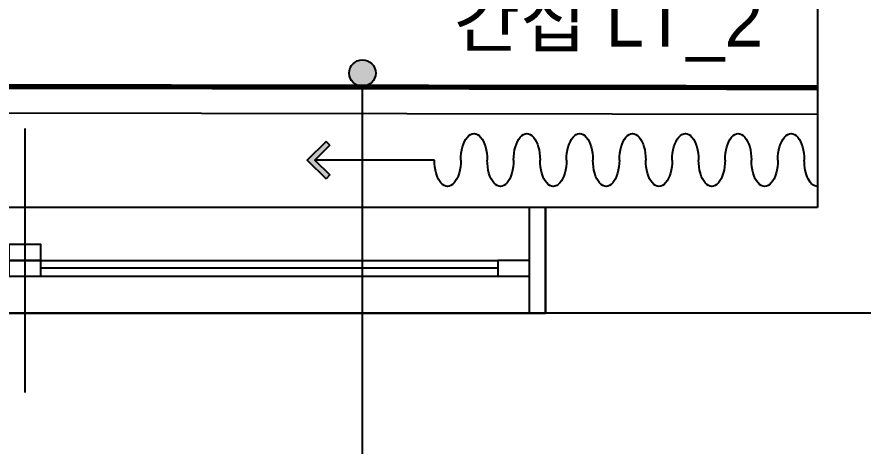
# Model space of a CAD drawing. Header units: millimetres. Extents: x 359270 to 411470, y 57550 to 89768.
# Drawn here: x 400541 to 402142, y 61878 to 62691 of the extents above; entities that cross this region are included whole.
import ezdxf

# ---------------------------------------------------------------- set-up
doc = ezdxf.new("R2010")
doc.units = ezdxf.units.MM
doc.header["$LTSCALE"] = 100
doc.linetypes.add('HID', pattern=[2.3, 1.5, -0.8])
for name, color, linetype in [('0-ELC TEXT', 7, 'Continuous'), ('01. F-소품', 3, 'Continuous'), ('06-LIGHT', 4, 'Continuous'), ('C-WALL1', 2, 'Continuous'), ('CEIL-LIGHT', 7, 'Continuous'), ('F-WIN', 4, 'Continuous'), ('설비', 140, 'Continuous')]:
    doc.layers.add(name, color=color, linetype=linetype)
doc.styles.add('코레일둥고', font='Korail_Round_Gothic_Medium.ttf')

# ---------------------------------------------------------------- blocks, each defined once
blk = doc.blocks.new('FLLROP')
at = {"layer": 'C-WALL1'}
for p, q in [((376256, 66590), (376256, 62330)), ((376256, 62330), (375741, 62330)), ((379611, 62130), (375741, 62130))]:
    blk.add_line(p, q, dxfattribs=at)
at = {"layer": 'F-WIN'}
for p, q in [((374756, 62480), (374756, 61980)), ((375741, 62330), (373771, 62330)), ((375741, 62330), (373771, 62330)), ((375711, 62130), (375711, 62330)), ((375741, 62330), (375741, 62130)), ((375741, 62130), (375741, 62330)), ((375741, 62130), (375741, 62330)), ((375741, 62130), (375741, 62330)), ((375741, 62330), (375741, 62130)), ((375741, 62130), (375741, 62330)), ((374786, 62230), (375651, 62230)), ((375651, 62215), (374786, 62215)), ((374786, 62200), (375651, 62200)), ((375741, 62130), (373771, 62130)), ((373771, 62130), (375741, 62130))]:
    blk.add_line(p, q, dxfattribs=at)
for points in [[(374786, 62230), (374786, 62260), (374726, 62260), (374726, 62230)], [(374786, 62200), (374786, 62230), (374726, 62230), (374726, 62200)], [(375711, 62200), (375711, 62230), (375651, 62230), (375651, 62200)]]:
    blk.add_lwpolyline(points, close=True, dxfattribs=at)
blk = doc.blocks.new('CJSWJDERH')
blk.add_blockref('FLLROP', (25800, 0))
blk = doc.blocks.new('FFSFDF')
at = {"layer": '01. F-소품'}
blk.add_hatch(color=8, dxfattribs=at).paths.add_polyline_path([(1567672.9, 1746751.1), (1567679.9, 1746744.1), (1567715.3, 1746779.4), (1567679.9, 1746814.8), (1567672.9, 1746807.7), (1567701.2, 1746779.4)])
at = {"layer": '01. F-소품', "color": 8}
for p, q in [((1567672.9, 1746807.7), (1567679.9, 1746814.8)), ((1567474.8, 1746779.4), (1567701.2, 1746779.4)), ((1567672.9, 1746751.1), (1567679.9, 1746744.1))]:
    blk.add_line(p, q, dxfattribs=at)
for points in [[(1567672.9, 1746807.7), (1567701.2, 1746779.4), (1567672.9, 1746751.1)], [(1567679.9, 1746814.8), (1567715.3, 1746779.4), (1567679.9, 1746744.1)]]:
    blk.add_lwpolyline(points, dxfattribs=at)
for centre, start_param, end_param in [((1566799.8, 1746779.4), 1.570796, 4.712389), ((1566899.8, 1746779.4), 1.570796, 4.712389), ((1566999.8, 1746779.4), 1.570796, 4.712389), ((1567099.8, 1746779.4), 1.570796, 4.712389), ((1567199.8, 1746779.4), 1.570796, 4.712389), ((1567299.8, 1746779.4), 1.570796, 4.712389), ((1567399.8, 1746779.4), 1.570796, 4.712389), ((1566749.8, 1746779.4), 6.283185, 7.853982), ((1566849.8, 1746779.4), 4.712389, 7.853982), ((1566949.8, 1746779.4), 4.712389, 7.853982), ((1567049.8, 1746779.4), 4.712389, 7.853982), ((1567149.8, 1746779.4), 4.712389, 7.853982), ((1567249.8, 1746779.4), 4.712389, 7.853982), ((1567349.8, 1746779.4), 4.712389, 7.853982), ((1567449.8, 1746779.4), 4.712389, 7.853982)]:
    blk.add_ellipse(centre, major_axis=(0, -50), ratio=0.5, start_param=start_param, end_param=end_param, dxfattribs=at)

msp = doc.modelspace()

# ---------------------------------------------------------------- hatches: boundary and pattern name
at = {"layer": '0-ELC TEXT'}
h = msp.add_hatch(color=256, dxfattribs=at)
h.dxf.hatch_style = 1
edge = h.paths.add_edge_path()
edge.add_arc((401194.9, 62584.8), 25, 270, 630)

# ---------------------------------------------------------------- linework, layer by layer
msp.add_line((401194.9, 61551.8), (401194.9, 62558.8), dxfattribs=at)
msp.add_circle((401194.9, 62584.8), 25, dxfattribs=at)
at = {"layer": '06-LIGHT', "color": 10, "linetype": 'HID', "const_width": 10}
msp.add_lwpolyline([(399045.9, 62561), (402055.9, 62557.1)], dxfattribs=at)
at = {"layer": 'CEIL-LIGHT'}
msp.add_line((399046, 62511), (402056, 62507.1), dxfattribs=at)

# ---------------------------------------------------------------- block references
msp.add_blockref('CJSWJDERH', (0, 0))
at = {"color": 0, "xscale": -1}
msp.add_blockref('FFSFDF', (1968805.8, -1684359.4), dxfattribs=at)

# ---------------------------------------------------------------- texts
at = {"layer": '설비', "color": 30, "style": '코레일둥고'}
msp.add_text('간접 LT_2', height=100, dxfattribs=at).set_placement((401367.6, 62634.9))

doc.saveas('drawing.dxf')
